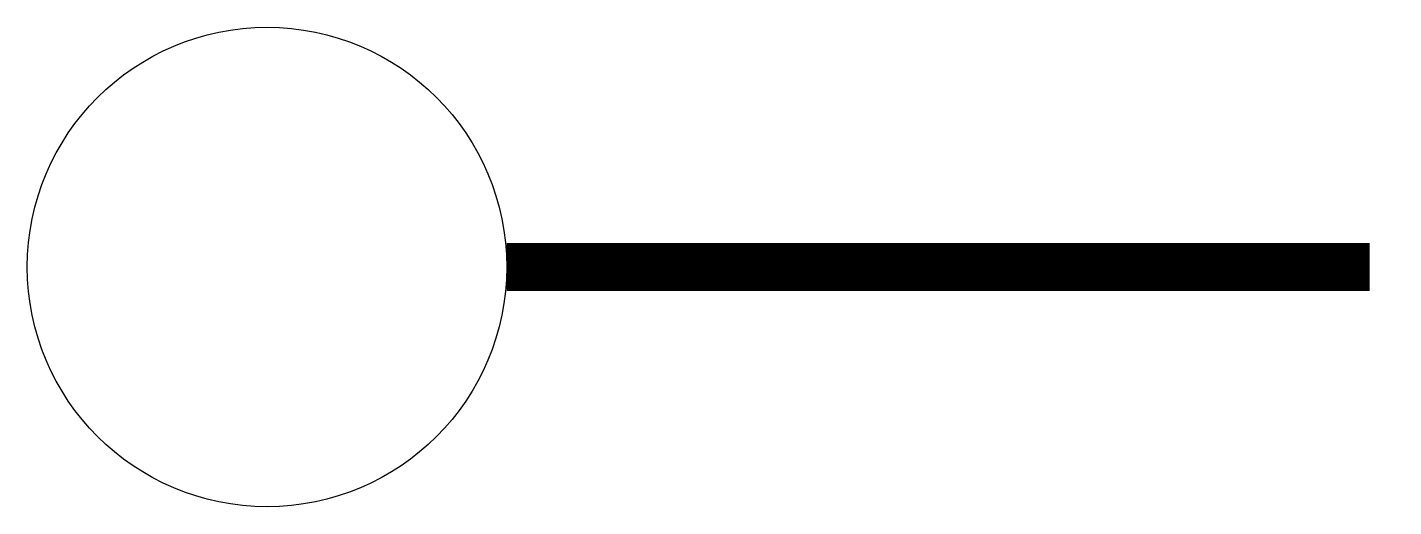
# Model space of a CAD drawing. Extents: x -0.42 to 0.007, y -0.075 to 0.075.
import ezdxf

# ---------------------------------------------------------------- set-up
doc = ezdxf.new("R2010")
doc.units = 0
doc.layers.get('0').update_dxf_attribs({"color": 8, "linetype": 'CONTINUOUS'})

msp = doc.modelspace()

# ---------------------------------------------------------------- linework, layer by layer
at = {"color": 0, "const_width": 0.015}
msp.add_lwpolyline([(-0.27, 0), (0, 0)], dxfattribs=at)
at = {"color": 0}
msp.add_circle((-0.345, 0), 0.075, dxfattribs=at)

doc.saveas('drawing.dxf')
